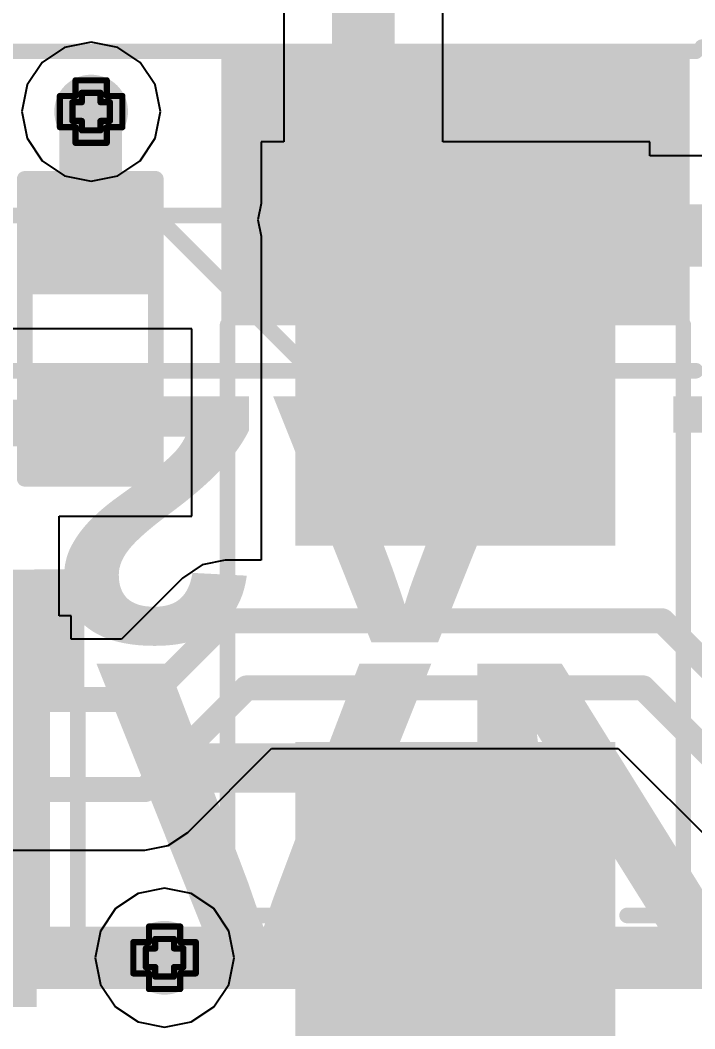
# Model space of a CAD drawing. Header units: inches. Extents: x 0 to 198, y 0 to 199.
# Drawn here: x 0.8778 to 1.0939, y 4.1162 to 4.4391 of the extents above; entities that cross this region are included whole.
import ezdxf

# ---------------------------------------------------------------- set-up
doc = ezdxf.new("R2010")
doc.units = ezdxf.units.IN
doc.header["$MEASUREMENT"] = 0
for name, color, linetype in [('Bottom Layer', 5, 'Continuous'), ('Bottom Overlay', 54, 'Continuous'), ('Bottom Paste', 16, 'Continuous'), ('Bottom Solder', 6, 'Continuous'), ('Drill Drawing', 1, 'Continuous'), ('Layer 1', 16, 'Continuous'), ('Layer 2', 76, 'Continuous'), ('Top Layer', 1, 'Continuous'), ('Top Overlay', 2, 'Continuous'), ('Via Holes', 16, 'Continuous')]:
    doc.layers.add(name, color=color, linetype=linetype)
doc.styles.add('Arial Black_Bold', font='', dxfattribs={"height": 0.2})
doc.styles.get('Arial Black_Bold').set_extended_font_data('Arial Black', bold=True)

# ---------------------------------------------------------------- blocks, each defined once
blk = doc.blocks.new('R___0603_B_108')
at = {"layer": 'Bottom Layer'}
for points in [[(-0.045, -0.0175), (-0.045, 0.0175), (-0.015, 0.0175), (-0.015, -0.0175)], [(0.015, -0.0175), (0.015, 0.0175), (0.045, 0.0175), (0.045, -0.0175)]]:
    blk.add_hatch(color=5, dxfattribs=at).paths.add_polyline_path(points)
at = {"layer": 'Bottom Paste'}
for points in [[(-0.045, -0.0175), (-0.045, 0.0175), (-0.015, 0.0175), (-0.015, -0.0175)], [(0.015, -0.0175), (0.015, 0.0175), (0.045, 0.0175), (0.045, -0.0175)]]:
    blk.add_hatch(color=16, dxfattribs=at).paths.add_polyline_path(points)
at = {"layer": 'Bottom Solder'}
for points in [[(-0.049, -0.0215), (-0.049, 0.0215), (-0.011, 0.0215), (-0.011, -0.0215)], [(0.011, -0.0215), (0.011, 0.0215), (0.049, 0.0215), (0.049, -0.0215)]]:
    blk.add_hatch(color=6, dxfattribs=at).paths.add_polyline_path(points)
at = {"layer": 'Bottom Overlay'}
for points in [[(-0.048, -0.021, 0.005, 0.005, 0), (-0.048, 0.021, 0.005, 0.005, 0)], [(0.048, 0.021, 0.005, 0.005, 0), (-0.048, 0.021, 0.005, 0.005, 0)], [(0.048, -0.021, 0.005, 0.005, 0), (0.048, 0.021, 0.005, 0.005, 0)], [(0.048, -0.021, 0.005, 0.005, 0), (-0.048, -0.021, 0.005, 0.005, 0)]]:
    blk.add_lwpolyline(points, format="xyseb", dxfattribs=at)
for points in [[(-0.04925, 0.021, 0.0025, 0.0025, 1), (-0.04675, 0.021, 0.0025, 0.0025, 1)], [(-0.04925, 0.021, 0.0025, 0.0025, 1), (-0.04675, 0.021, 0.0025, 0.0025, 1)], [(0.04675, 0.021, 0.0025, 0.0025, 1), (0.04925, 0.021, 0.0025, 0.0025, 1)], [(0.04675, 0.021, 0.0025, 0.0025, 1), (0.04925, 0.021, 0.0025, 0.0025, 1)], [(-0.04925, -0.021, 0.0025, 0.0025, 1), (-0.04675, -0.021, 0.0025, 0.0025, 1)], [(-0.04925, -0.021, 0.0025, 0.0025, 1), (-0.04675, -0.021, 0.0025, 0.0025, 1)], [(0.04675, -0.021, 0.0025, 0.0025, 1), (0.04925, -0.021, 0.0025, 0.0025, 1)], [(0.04675, -0.021, 0.0025, 0.0025, 1), (0.04925, -0.021, 0.0025, 0.0025, 1)]]:
    blk.add_lwpolyline(points, format="xyseb", close=True, dxfattribs=at)
blk = doc.blocks.new('DB128L_5_08_4P_GN_S_220')
at = {"layer": 'Top Overlay'}
for points in [[(0.18528, 0.20079, 0.005, 0.005, 0), (-0.20646, 0.20079, 0.005, 0.005, 0)], [(-0.13062, 0.19921, 0.005, 0.005, 0), (-0.13062, 0.19534, 0.005, 0.005, 0)], [(-0.03352, 0.15111, 0.005, 0.005, 0), (-0.08162, 0.19921, 0.005, 0.005, 0)], [(-0.13062, 0.19534, 0.005, 0.005, 0), (-0.17486, 0.15111, 0.005, 0.005, 0)], [(-0.20854, 0.15111, 0.005, 0.005, 0), (-0.395, 0.15, 0.005, 0.005, 0)], [(0.18646, 0.15111, 0.005, 0.005, 0), (-0.20646, 0.15111, 0.005, 0.005, 0)], [(-0.02862, 0.15111, 0.005, 0.005, 0), (-0.03352, 0.15111, 0.005, 0.005, 0)], [(-0.20854, 0.09719, 0.005, 0.005, 0), (-0.20988, 0.09853, 0.005, 0.005, 0)], [(0.18512, 0.09853, 0.005, 0.005, 0), (-0.20646, 0.09853, 0.005, 0.005, 0)]]:
    blk.add_lwpolyline(points, format="xyseb", dxfattribs=at)
for points in [[(-0.20771, 0.20079, 0.0025, 0.0025, 1), (-0.20521, 0.20079, 0.0025, 0.0025, 1)], [(-0.13187, 0.19921, 0.0025, 0.0025, 1), (-0.12937, 0.19921, 0.0025, 0.0025, 1)], [(-0.08287, 0.19921, 0.0025, 0.0025, 1), (-0.08037, 0.19921, 0.0025, 0.0025, 1)], [(-0.13187, 0.19534, 0.0025, 0.0025, 1), (-0.12937, 0.19534, 0.0025, 0.0025, 1)], [(-0.13187, 0.19534, 0.0025, 0.0025, 1), (-0.12937, 0.19534, 0.0025, 0.0025, 1)], [(-0.20979, 0.15111, 0.0025, 0.0025, 1), (-0.20729, 0.15111, 0.0025, 0.0025, 1)], [(-0.20771, 0.15111, 0.0025, 0.0025, 1), (-0.20521, 0.15111, 0.0025, 0.0025, 1)], [(-0.17611, 0.15111, 0.0025, 0.0025, 1), (-0.17361, 0.15111, 0.0025, 0.0025, 1)], [(-0.03477, 0.15111, 0.0025, 0.0025, 1), (-0.03227, 0.15111, 0.0025, 0.0025, 1)], [(-0.03477, 0.15111, 0.0025, 0.0025, 1), (-0.03227, 0.15111, 0.0025, 0.0025, 1)], [(-0.02987, 0.15111, 0.0025, 0.0025, 1), (-0.02737, 0.15111, 0.0025, 0.0025, 1)], [(-0.20771, 0.09853, 0.0025, 0.0025, 1), (-0.20521, 0.09853, 0.0025, 0.0025, 1)], [(-0.20979, 0.09719, 0.0025, 0.0025, 1), (-0.20729, 0.09719, 0.0025, 0.0025, 1)]]:
    blk.add_lwpolyline(points, format="xyseb", close=True, dxfattribs=at)
blk = doc.blocks.new('SMB__B_258')
at = {"layer": 'Bottom Layer'}
for points in [[(-0.03543, 0.04724), (-0.03543, -0.04724), (-0.14567, -0.04724), (-0.14567, 0.04724)], [(0.14567, 0.04724), (0.14567, -0.04724), (0.03543, -0.04724), (0.03543, 0.04724)]]:
    blk.add_hatch(color=5, dxfattribs=at).paths.add_polyline_path(points)
at = {"layer": 'Bottom Overlay'}
for points in [[(0.1019, 0.049), (0.1899, 0.049), (0.1899, 0.075), (0.1019, 0.075)], [(0.1469, -0.053), (0.1899, -0.053), (0.1899, 0.065), (0.1469, 0.065)], [(0.1019, -0.075), (0.1899, -0.075), (0.1899, -0.049), (0.1019, -0.049)]]:
    blk.add_hatch(color=54, dxfattribs=at).paths.add_polyline_path(points)
at = {"layer": 'Bottom Paste'}
for points in [[(-0.03543, 0.04724), (-0.03543, -0.04724), (-0.14567, -0.04724), (-0.14567, 0.04724)], [(0.14567, 0.04724), (0.14567, -0.04724), (0.03543, -0.04724), (0.03543, 0.04724)]]:
    blk.add_hatch(color=16, dxfattribs=at).paths.add_polyline_path(points)
at = {"layer": 'Bottom Solder'}
for points in [[(-0.03143, 0.05124), (-0.03143, -0.05124), (-0.14967, -0.05124), (-0.14967, 0.05124)], [(0.14967, 0.05124), (0.14967, -0.05124), (0.03143, -0.05124), (0.03143, 0.05124)]]:
    blk.add_hatch(color=6, dxfattribs=at).paths.add_polyline_path(points)
at = {"layer": 'Bottom Overlay'}
for points in [[(-0.087, 0.073, 0.005, 0.005, 0), (0.102, 0.073, 0.005, 0.005, 0)], [(-0.087, 0.073, 0.005, 0.005, 0), (-0.087, 0.055, 0.005, 0.005, 0)], [(-0.087, -0.055, 0.005, 0.005, 0), (-0.087, -0.073, 0.005, 0.005, 0)], [(-0.087, -0.073, 0.005, 0.005, 0), (0.102, -0.073, 0.005, 0.005, 0)]]:
    blk.add_lwpolyline(points, format="xyseb", dxfattribs=at)
for points in [[(-0.08825, 0.073, 0.0025, 0.0025, 1), (-0.08575, 0.073, 0.0025, 0.0025, 1)], [(-0.08825, 0.073, 0.0025, 0.0025, 1), (-0.08575, 0.073, 0.0025, 0.0025, 1)], [(0.10075, 0.073, 0.0025, 0.0025, 1), (0.10325, 0.073, 0.0025, 0.0025, 1)], [(-0.08825, 0.055, 0.0025, 0.0025, 1), (-0.08575, 0.055, 0.0025, 0.0025, 1)], [(-0.08825, -0.055, 0.0025, 0.0025, 1), (-0.08575, -0.055, 0.0025, 0.0025, 1)], [(-0.08825, -0.073, 0.0025, 0.0025, 1), (-0.08575, -0.073, 0.0025, 0.0025, 1)], [(-0.08825, -0.073, 0.0025, 0.0025, 1), (-0.08575, -0.073, 0.0025, 0.0025, 1)], [(0.10075, -0.073, 0.0025, 0.0025, 1), (0.10325, -0.073, 0.0025, 0.0025, 1)]]:
    blk.add_lwpolyline(points, format="xyseb", close=True, dxfattribs=at)
blk = doc.blocks.new('SOD323F_B_259')
at = {"layer": 'Bottom Layer'}
for points in [[(-0.05315, 0.01181), (-0.02953, 0.01181), (-0.02953, -0.01181), (-0.05315, -0.01181)], [(0.02953, 0.01181), (0.05315, 0.01181), (0.05315, -0.01181), (0.02953, -0.01181)]]:
    blk.add_hatch(color=5, dxfattribs=at).paths.add_polyline_path(points)
at = {"layer": 'Bottom Overlay'}
for points in [[(0.03892, 0.01497), (0.083, 0.01497), (0.083, 0.03097), (0.03892, 0.03097)], [(0.05589, -0.01801), (0.08289, -0.01801), (0.08289, 0.01599), (0.05589, 0.01599)], [(0.03892, -0.03103), (0.083, -0.03103), (0.083, -0.01503), (0.03892, -0.01503)]]:
    blk.add_hatch(color=54, dxfattribs=at).paths.add_polyline_path(points)
at = {"layer": 'Bottom Paste'}
for points in [[(-0.05315, 0.01181), (-0.02953, 0.01181), (-0.02953, -0.01181), (-0.05315, -0.01181)], [(0.02953, 0.01181), (0.05315, 0.01181), (0.05315, -0.01181), (0.02953, -0.01181)]]:
    blk.add_hatch(color=16, dxfattribs=at).paths.add_polyline_path(points)
at = {"layer": 'Bottom Solder'}
for points in [[(-0.05715, 0.01581), (-0.02553, 0.01581), (-0.02553, -0.01581), (-0.05715, -0.01581)], [(0.02553, 0.01581), (0.05715, 0.01581), (0.05715, -0.01581), (0.02553, -0.01581)]]:
    blk.add_hatch(color=6, dxfattribs=at).paths.add_polyline_path(points)
at = {"layer": 'Bottom Overlay'}
for points in [[(-0.036, 0.029, 0.005, 0.005, 0), (0.03891, 0.029, 0.005, 0.005, 0)], [(-0.036, 0.029, 0.005, 0.005, 0), (-0.036, 0.021, 0.005, 0.005, 0)], [(-0.036, -0.021, 0.005, 0.005, 0), (-0.036, -0.029, 0.005, 0.005, 0)], [(-0.036, -0.029, 0.005, 0.005, 0), (0.03891, -0.029, 0.005, 0.005, 0)]]:
    blk.add_lwpolyline(points, format="xyseb", dxfattribs=at)
for points in [[(-0.03725, 0.029, 0.0025, 0.0025, 1), (-0.03475, 0.029, 0.0025, 0.0025, 1)], [(-0.03725, 0.029, 0.0025, 0.0025, 1), (-0.03475, 0.029, 0.0025, 0.0025, 1)], [(0.03766, 0.029, 0.0025, 0.0025, 1), (0.04016, 0.029, 0.0025, 0.0025, 1)], [(-0.03725, 0.021, 0.0025, 0.0025, 1), (-0.03475, 0.021, 0.0025, 0.0025, 1)], [(-0.03725, -0.021, 0.0025, 0.0025, 1), (-0.03475, -0.021, 0.0025, 0.0025, 1)], [(-0.03725, -0.029, 0.0025, 0.0025, 1), (-0.03475, -0.029, 0.0025, 0.0025, 1)], [(-0.03725, -0.029, 0.0025, 0.0025, 1), (-0.03475, -0.029, 0.0025, 0.0025, 1)], [(0.03766, -0.029, 0.0025, 0.0025, 1), (0.04016, -0.029, 0.0025, 0.0025, 1)]]:
    blk.add_lwpolyline(points, format="xyseb", close=True, dxfattribs=at)

msp = doc.modelspace()

# ---------------------------------------------------------------- hatches: boundary and pattern name
at = {"layer": 'Bottom Layer'}
h = msp.add_hatch(color=5, dxfattribs=at)
edge = h.paths.add_edge_path()
edge.add_arc((0.90049, 4.40982), 0.01181, 0, 360)
h = msp.add_hatch(color=5, dxfattribs=at)
edge = h.paths.add_edge_path()
edge.add_arc((0.92402, 4.13892), 0.01181, 0, 360)
at = {"layer": 'Layer 1'}
h = msp.add_hatch(color=16, dxfattribs=at)
edge = h.paths.add_edge_path()
edge.add_arc((0.90049, 4.40982), 0.01181, 0, 360)
h = msp.add_hatch(color=16, dxfattribs=at)
edge = h.paths.add_edge_path()
edge.add_arc((0.92402, 4.13892), 0.01181, 0, 360)
at = {"layer": 'Layer 2'}
h = msp.add_hatch(color=76, dxfattribs=at)
edge = h.paths.add_edge_path()
edge.add_arc((0.90049, 4.40982), 0.01181, 0, 360)
h = msp.add_hatch(color=76, dxfattribs=at)
edge = h.paths.add_edge_path()
edge.add_arc((0.92402, 4.13892), 0.01181, 0, 360)
at = {"layer": 'Top Layer'}
h = msp.add_hatch(color=1, dxfattribs=at)
edge = h.paths.add_edge_path()
edge.add_arc((0.90049, 4.40982), 0.01181, 0, 360)
h = msp.add_hatch(color=1, dxfattribs=at)
edge = h.paths.add_edge_path()
edge.add_arc((0.92402, 4.13892), 0.01181, 0, 360)
at = {"layer": 'Via Holes'}
h = msp.add_hatch(color=7, dxfattribs=at)
edge = h.paths.add_edge_path()
edge.add_arc((0.90049, 4.40982), 0.00591, 0, 360)
h = msp.add_hatch(color=7, dxfattribs=at)
edge = h.paths.add_edge_path()
edge.add_arc((0.92402, 4.13892), 0.00591, 0, 360)

# ---------------------------------------------------------------- linework, layer by layer
at = {"layer": 'Bottom Layer'}
for p, q in [((0.96218, 4.4621), (0.96218, 4.40014)), ((1.01316, 4.40014), (1.01316, 4.4621)), ((0.96218, 4.40014), (0.95493, 4.40014)), ((0.95493, 4.40014), (0.95493, 4.38036)), ((1.07942, 4.40014), (1.01316, 4.40014)), ((1.07942, 4.39563), (1.07942, 4.40014)), ((1.1023, 4.39563), (1.07942, 4.39563)), ((0.95493, 4.38036), (0.9539, 4.37514)), ((0.9539, 4.37514), (0.95493, 4.36993)), ((0.95493, 4.36993), (0.95493, 4.26616)), ((0.93271, 4.34027), (0.86771, 4.34027)), ((0.93271, 4.28027), (0.93271, 4.34027)), ((0.8902, 4.24841), (0.8902, 4.28027)), ((0.8902, 4.28027), (0.93271, 4.28027)), ((0.94343, 4.26616), (0.93602, 4.26469)), ((0.95493, 4.26616), (0.94343, 4.26616)), ((0.93602, 4.26469), (0.92973, 4.26049)), ((0.92973, 4.26049), (0.91021, 4.24097)), ((0.89407, 4.24841), (0.8902, 4.24841)), ((0.89407, 4.24097), (0.89407, 4.24841)), ((0.91021, 4.24097), (0.89407, 4.24097)), ((0.93143, 4.17906), (0.9583, 4.20594)), ((0.9583, 4.20594), (1.06932, 4.20594)), ((1.06932, 4.20594), (1.11441, 4.16084)), ((0.92514, 4.17486), (0.93143, 4.17906)), ((0.8381, 4.17339), (0.91773, 4.17339)), ((0.91773, 4.17339), (0.92514, 4.17486))]:
    msp.add_line(p, q, dxfattribs=at)
for points in [[(0.98767, 4.36741, 0.02, 0.02, 0), (0.98767, 4.52764, 0.02, 0.02, 0)], [(0.90035, 4.40968, 0.02, 0.02, 0), (0.90049, 4.40982, 0.02, 0.02, 0)], [(0.90035, 4.37028, 0.02, 0.02, 0), (0.90035, 4.40968, 0.02, 0.02, 0)], [(0.97939, 4.37514, 0.02, 0.02, 0), (0.97993, 4.37514, 0.02, 0.02, 0)], [(0.97993, 4.37514, 0.02, 0.02, 0), (0.98767, 4.36741, 0.02, 0.02, 0)], [(0.90021, 4.37014, 0.02, 0.02, 0), (0.90035, 4.37028, 0.02, 0.02, 0)], [(1.01829, 4.33114, 0.02, 0.02, 0), (1.0573, 4.37014, 0.02, 0.02, 0)], [(1.0573, 4.37014, 0.02, 0.02, 0), (1.1348, 4.37014, 0.02, 0.02, 0)], [(0.98767, 4.36177, 0.02, 0.02, 0), (0.98767, 4.36741, 0.02, 0.02, 0)], [(0.98767, 4.36741, 0.02, 0.02, 0), (1.01718, 4.3379, 0.02, 0.02, 0)], [(0.98767, 4.36177, 0.02, 0.02, 0), (1.01718, 4.33226, 0.02, 0.02, 0)], [(1.01718, 4.33226, 0.02, 0.02, 0), (1.01718, 4.3379, 0.02, 0.02, 0)], [(1.01718, 4.33003, 0.02, 0.02, 0), (1.01718, 4.33226, 0.02, 0.02, 0)], [(1.01718, 4.33226, 0.02, 0.02, 0), (1.01829, 4.33114, 0.02, 0.02, 0)], [(1.01718, 4.33003, 0.02, 0.02, 0), (1.01829, 4.33114, 0.02, 0.02, 0)], [(0.86726, 4.31014, 0.015, 0.015, 0), (0.90021, 4.31014, 0.015, 0.015, 0)], [(0.91824, 4.2216, 0.008, 0.008, 0), (0.94343, 4.24679, 0.008, 0.008, 0)], [(0.94343, 4.24679, 0.008, 0.008, 0), (1.08343, 4.24679, 0.008, 0.008, 0)], [(1.08343, 4.24679, 0.008, 0.008, 0), (1.13696, 4.19326, 0.008, 0.008, 0)], [(0.91773, 4.19276, 0.008, 0.008, 0), (0.95028, 4.22531, 0.008, 0.008, 0)], [(0.95028, 4.22531, 0.008, 0.008, 0), (1.07734, 4.22531, 0.008, 0.008, 0)], [(1.07734, 4.22531, 0.008, 0.008, 0), (1.12811, 4.17454, 0.008, 0.008, 0)], [(0.86726, 4.2216, 0.008, 0.008, 0), (0.91824, 4.2216, 0.008, 0.008, 0)], [(0.8381, 4.19276, 0.008, 0.008, 0), (0.91773, 4.19276, 0.008, 0.008, 0)], [(0.86726, 4.13892, 0.02, 0.02, 0), (0.92402, 4.13892, 0.02, 0.02, 0)], [(0.92402, 4.13892, 0.02, 0.02, 0), (1.1173, 4.13892, 0.02, 0.02, 0)]]:
    msp.add_lwpolyline(points, format="xyseb", dxfattribs=at)
for points in [[(0.89535, 4.40968, 0.01, 0.01, 1), (0.90535, 4.40968, 0.01, 0.01, 1)], [(0.89535, 4.40968, 0.01, 0.01, 1), (0.90535, 4.40968, 0.01, 0.01, 1)], [(0.89549, 4.40982, 0.01, 0.01, 1), (0.90549, 4.40982, 0.01, 0.01, 1)], [(0.97439, 4.37514, 0.01, 0.01, 1), (0.98439, 4.37514, 0.01, 0.01, 1)], [(0.97493, 4.37514, 0.01, 0.01, 1), (0.98493, 4.37514, 0.01, 0.01, 1)], [(0.97493, 4.37514, 0.01, 0.01, 1), (0.98493, 4.37514, 0.01, 0.01, 1)], [(0.89521, 4.37014, 0.01, 0.01, 1), (0.90521, 4.37014, 0.01, 0.01, 1)], [(0.89535, 4.37028, 0.01, 0.01, 1), (0.90535, 4.37028, 0.01, 0.01, 1)], [(0.89535, 4.37028, 0.01, 0.01, 1), (0.90535, 4.37028, 0.01, 0.01, 1)], [(1.0523, 4.37014, 0.01, 0.01, 1), (1.0623, 4.37014, 0.01, 0.01, 1)], [(1.0523, 4.37014, 0.01, 0.01, 1), (1.0623, 4.37014, 0.01, 0.01, 1)], [(0.98267, 4.36741, 0.01, 0.01, 1), (0.99267, 4.36741, 0.01, 0.01, 1)], [(0.98267, 4.36741, 0.01, 0.01, 1), (0.99267, 4.36741, 0.01, 0.01, 1)], [(0.98267, 4.36741, 0.01, 0.01, 1), (0.99267, 4.36741, 0.01, 0.01, 1)], [(0.98267, 4.36741, 0.01, 0.01, 1), (0.99267, 4.36741, 0.01, 0.01, 1)], [(0.98267, 4.36177, 0.01, 0.01, 1), (0.99267, 4.36177, 0.01, 0.01, 1)], [(0.98267, 4.36177, 0.01, 0.01, 1), (0.99267, 4.36177, 0.01, 0.01, 1)], [(1.01218, 4.3379, 0.01, 0.01, 1), (1.02218, 4.3379, 0.01, 0.01, 1)], [(1.01218, 4.3379, 0.01, 0.01, 1), (1.02218, 4.3379, 0.01, 0.01, 1)], [(1.01218, 4.33226, 0.01, 0.01, 1), (1.02218, 4.33226, 0.01, 0.01, 1)], [(1.01218, 4.33226, 0.01, 0.01, 1), (1.02218, 4.33226, 0.01, 0.01, 1)], [(1.01218, 4.33226, 0.01, 0.01, 1), (1.02218, 4.33226, 0.01, 0.01, 1)], [(1.01218, 4.33226, 0.01, 0.01, 1), (1.02218, 4.33226, 0.01, 0.01, 1)], [(1.01218, 4.33003, 0.01, 0.01, 1), (1.02218, 4.33003, 0.01, 0.01, 1)], [(1.01218, 4.33003, 0.01, 0.01, 1), (1.02218, 4.33003, 0.01, 0.01, 1)], [(1.01329, 4.33114, 0.01, 0.01, 1), (1.02329, 4.33114, 0.01, 0.01, 1)], [(1.01329, 4.33114, 0.01, 0.01, 1), (1.02329, 4.33114, 0.01, 0.01, 1)], [(1.01329, 4.33114, 0.01, 0.01, 1), (1.02329, 4.33114, 0.01, 0.01, 1)], [(0.89646, 4.31014, 0.0075, 0.0075, 1), (0.90396, 4.31014, 0.0075, 0.0075, 1)], [(0.94143, 4.24679, 0.004, 0.004, 1), (0.94543, 4.24679, 0.004, 0.004, 1)], [(0.94143, 4.24679, 0.004, 0.004, 1), (0.94543, 4.24679, 0.004, 0.004, 1)], [(1.08143, 4.24679, 0.004, 0.004, 1), (1.08543, 4.24679, 0.004, 0.004, 1)], [(1.08143, 4.24679, 0.004, 0.004, 1), (1.08543, 4.24679, 0.004, 0.004, 1)], [(0.94828, 4.22531, 0.004, 0.004, 1), (0.95228, 4.22531, 0.004, 0.004, 1)], [(0.94828, 4.22531, 0.004, 0.004, 1), (0.95228, 4.22531, 0.004, 0.004, 1)], [(1.07534, 4.22531, 0.004, 0.004, 1), (1.07934, 4.22531, 0.004, 0.004, 1)], [(1.07534, 4.22531, 0.004, 0.004, 1), (1.07934, 4.22531, 0.004, 0.004, 1)], [(0.91624, 4.2216, 0.004, 0.004, 1), (0.92024, 4.2216, 0.004, 0.004, 1)], [(0.91624, 4.2216, 0.004, 0.004, 1), (0.92024, 4.2216, 0.004, 0.004, 1)], [(0.91573, 4.19276, 0.004, 0.004, 1), (0.91973, 4.19276, 0.004, 0.004, 1)], [(0.91573, 4.19276, 0.004, 0.004, 1), (0.91973, 4.19276, 0.004, 0.004, 1)], [(0.91902, 4.13892, 0.01, 0.01, 1), (0.92902, 4.13892, 0.01, 0.01, 1)], [(0.91902, 4.13892, 0.01, 0.01, 1), (0.92902, 4.13892, 0.01, 0.01, 1)]]:
    msp.add_lwpolyline(points, format="xyseb", close=True, dxfattribs=at)
at = {"layer": 'Drill Drawing'}
for points in [[(0.89549, 4.41482, 0.002, 0.002, 0), (0.89549, 4.41982, 0.002, 0.002, 0)], [(0.89549, 4.41982, 0.002, 0.002, 0), (0.90549, 4.41982, 0.002, 0.002, 0)], [(0.90549, 4.41482, 0.002, 0.002, 0), (0.90549, 4.41982, 0.002, 0.002, 0)], [(0.89049, 4.40482, 0.002, 0.002, 0), (0.89049, 4.41482, 0.002, 0.002, 0)], [(0.89049, 4.41482, 0.002, 0.002, 0), (0.89549, 4.41482, 0.002, 0.002, 0)], [(0.89749, 4.41282, 0.002, 0.002, 0), (0.89749, 4.41582, 0.002, 0.002, 0)], [(0.89749, 4.41582, 0.002, 0.002, 0), (0.90349, 4.41582, 0.002, 0.002, 0)], [(0.90349, 4.41282, 0.002, 0.002, 0), (0.90349, 4.41582, 0.002, 0.002, 0)], [(0.90549, 4.41482, 0.002, 0.002, 0), (0.91049, 4.41482, 0.002, 0.002, 0)], [(0.91049, 4.40482, 0.002, 0.002, 0), (0.91049, 4.41482, 0.002, 0.002, 0)], [(0.89449, 4.40682, 0.002, 0.002, 0), (0.89449, 4.41282, 0.002, 0.002, 0)], [(0.89449, 4.41282, 0.002, 0.002, 0), (0.89749, 4.41282, 0.002, 0.002, 0)], [(0.90349, 4.41282, 0.002, 0.002, 0), (0.90649, 4.41282, 0.002, 0.002, 0)], [(0.90649, 4.40682, 0.002, 0.002, 0), (0.90649, 4.41282, 0.002, 0.002, 0)], [(0.89449, 4.40682, 0.002, 0.002, 0), (0.89749, 4.40682, 0.002, 0.002, 0)], [(0.89749, 4.40382, 0.002, 0.002, 0), (0.89749, 4.40682, 0.002, 0.002, 0)], [(0.90349, 4.40682, 0.002, 0.002, 0), (0.90649, 4.40682, 0.002, 0.002, 0)], [(0.90349, 4.40382, 0.002, 0.002, 0), (0.90349, 4.40682, 0.002, 0.002, 0)], [(0.89049, 4.40482, 0.002, 0.002, 0), (0.89549, 4.40482, 0.002, 0.002, 0)], [(0.89549, 4.39982, 0.002, 0.002, 0), (0.89549, 4.40482, 0.002, 0.002, 0)], [(0.89749, 4.40382, 0.002, 0.002, 0), (0.90349, 4.40382, 0.002, 0.002, 0)], [(0.90549, 4.40482, 0.002, 0.002, 0), (0.91049, 4.40482, 0.002, 0.002, 0)], [(0.90549, 4.39982, 0.002, 0.002, 0), (0.90549, 4.40482, 0.002, 0.002, 0)], [(0.89549, 4.39982, 0.002, 0.002, 0), (0.90549, 4.39982, 0.002, 0.002, 0)], [(0.91902, 4.14392, 0.002, 0.002, 0), (0.91902, 4.14892, 0.002, 0.002, 0)], [(0.91902, 4.14892, 0.002, 0.002, 0), (0.92902, 4.14892, 0.002, 0.002, 0)], [(0.92902, 4.14392, 0.002, 0.002, 0), (0.92902, 4.14892, 0.002, 0.002, 0)], [(0.91402, 4.13392, 0.002, 0.002, 0), (0.91402, 4.14392, 0.002, 0.002, 0)], [(0.91402, 4.14392, 0.002, 0.002, 0), (0.91902, 4.14392, 0.002, 0.002, 0)], [(0.92102, 4.14192, 0.002, 0.002, 0), (0.92102, 4.14492, 0.002, 0.002, 0)], [(0.92102, 4.14492, 0.002, 0.002, 0), (0.92702, 4.14492, 0.002, 0.002, 0)], [(0.92702, 4.14192, 0.002, 0.002, 0), (0.92702, 4.14492, 0.002, 0.002, 0)], [(0.92902, 4.14392, 0.002, 0.002, 0), (0.93402, 4.14392, 0.002, 0.002, 0)], [(0.93402, 4.13392, 0.002, 0.002, 0), (0.93402, 4.14392, 0.002, 0.002, 0)], [(0.91802, 4.13592, 0.002, 0.002, 0), (0.91802, 4.14192, 0.002, 0.002, 0)], [(0.91802, 4.14192, 0.002, 0.002, 0), (0.92102, 4.14192, 0.002, 0.002, 0)], [(0.92702, 4.14192, 0.002, 0.002, 0), (0.93002, 4.14192, 0.002, 0.002, 0)], [(0.93002, 4.13592, 0.002, 0.002, 0), (0.93002, 4.14192, 0.002, 0.002, 0)], [(0.91802, 4.13592, 0.002, 0.002, 0), (0.92102, 4.13592, 0.002, 0.002, 0)], [(0.92102, 4.13292, 0.002, 0.002, 0), (0.92102, 4.13592, 0.002, 0.002, 0)], [(0.92702, 4.13592, 0.002, 0.002, 0), (0.93002, 4.13592, 0.002, 0.002, 0)], [(0.92702, 4.13292, 0.002, 0.002, 0), (0.92702, 4.13592, 0.002, 0.002, 0)], [(0.91402, 4.13392, 0.002, 0.002, 0), (0.91902, 4.13392, 0.002, 0.002, 0)], [(0.91902, 4.12892, 0.002, 0.002, 0), (0.91902, 4.13392, 0.002, 0.002, 0)], [(0.92102, 4.13292, 0.002, 0.002, 0), (0.92702, 4.13292, 0.002, 0.002, 0)], [(0.92902, 4.13392, 0.002, 0.002, 0), (0.93402, 4.13392, 0.002, 0.002, 0)], [(0.92902, 4.12892, 0.002, 0.002, 0), (0.92902, 4.13392, 0.002, 0.002, 0)], [(0.91902, 4.12892, 0.002, 0.002, 0), (0.92902, 4.12892, 0.002, 0.002, 0)]]:
    msp.add_lwpolyline(points, format="xyseb", dxfattribs=at)
for points in [[(0.89499, 4.41982, 0.001, 0.001, 1), (0.89599, 4.41982, 0.001, 0.001, 1)], [(0.89499, 4.41982, 0.001, 0.001, 1), (0.89599, 4.41982, 0.001, 0.001, 1)], [(0.90499, 4.41982, 0.001, 0.001, 1), (0.90599, 4.41982, 0.001, 0.001, 1)], [(0.90499, 4.41982, 0.001, 0.001, 1), (0.90599, 4.41982, 0.001, 0.001, 1)], [(0.88999, 4.41482, 0.001, 0.001, 1), (0.89099, 4.41482, 0.001, 0.001, 1)], [(0.88999, 4.41482, 0.001, 0.001, 1), (0.89099, 4.41482, 0.001, 0.001, 1)], [(0.89499, 4.41482, 0.001, 0.001, 1), (0.89599, 4.41482, 0.001, 0.001, 1)], [(0.89499, 4.41482, 0.001, 0.001, 1), (0.89599, 4.41482, 0.001, 0.001, 1)], [(0.89699, 4.41582, 0.001, 0.001, 1), (0.89799, 4.41582, 0.001, 0.001, 1)], [(0.89699, 4.41582, 0.001, 0.001, 1), (0.89799, 4.41582, 0.001, 0.001, 1)], [(0.90299, 4.41582, 0.001, 0.001, 1), (0.90399, 4.41582, 0.001, 0.001, 1)], [(0.90299, 4.41582, 0.001, 0.001, 1), (0.90399, 4.41582, 0.001, 0.001, 1)], [(0.90499, 4.41482, 0.001, 0.001, 1), (0.90599, 4.41482, 0.001, 0.001, 1)], [(0.90499, 4.41482, 0.001, 0.001, 1), (0.90599, 4.41482, 0.001, 0.001, 1)], [(0.90999, 4.41482, 0.001, 0.001, 1), (0.91099, 4.41482, 0.001, 0.001, 1)], [(0.90999, 4.41482, 0.001, 0.001, 1), (0.91099, 4.41482, 0.001, 0.001, 1)], [(0.89399, 4.41282, 0.001, 0.001, 1), (0.89499, 4.41282, 0.001, 0.001, 1)], [(0.89399, 4.41282, 0.001, 0.001, 1), (0.89499, 4.41282, 0.001, 0.001, 1)], [(0.89699, 4.41282, 0.001, 0.001, 1), (0.89799, 4.41282, 0.001, 0.001, 1)], [(0.89699, 4.41282, 0.001, 0.001, 1), (0.89799, 4.41282, 0.001, 0.001, 1)], [(0.90299, 4.41282, 0.001, 0.001, 1), (0.90399, 4.41282, 0.001, 0.001, 1)], [(0.90299, 4.41282, 0.001, 0.001, 1), (0.90399, 4.41282, 0.001, 0.001, 1)], [(0.90599, 4.41282, 0.001, 0.001, 1), (0.90699, 4.41282, 0.001, 0.001, 1)], [(0.90599, 4.41282, 0.001, 0.001, 1), (0.90699, 4.41282, 0.001, 0.001, 1)], [(0.89399, 4.40682, 0.001, 0.001, 1), (0.89499, 4.40682, 0.001, 0.001, 1)], [(0.89399, 4.40682, 0.001, 0.001, 1), (0.89499, 4.40682, 0.001, 0.001, 1)], [(0.89699, 4.40682, 0.001, 0.001, 1), (0.89799, 4.40682, 0.001, 0.001, 1)], [(0.89699, 4.40682, 0.001, 0.001, 1), (0.89799, 4.40682, 0.001, 0.001, 1)], [(0.90299, 4.40682, 0.001, 0.001, 1), (0.90399, 4.40682, 0.001, 0.001, 1)], [(0.90299, 4.40682, 0.001, 0.001, 1), (0.90399, 4.40682, 0.001, 0.001, 1)], [(0.90599, 4.40682, 0.001, 0.001, 1), (0.90699, 4.40682, 0.001, 0.001, 1)], [(0.90599, 4.40682, 0.001, 0.001, 1), (0.90699, 4.40682, 0.001, 0.001, 1)], [(0.88999, 4.40482, 0.001, 0.001, 1), (0.89099, 4.40482, 0.001, 0.001, 1)], [(0.88999, 4.40482, 0.001, 0.001, 1), (0.89099, 4.40482, 0.001, 0.001, 1)], [(0.89499, 4.40482, 0.001, 0.001, 1), (0.89599, 4.40482, 0.001, 0.001, 1)], [(0.89499, 4.40482, 0.001, 0.001, 1), (0.89599, 4.40482, 0.001, 0.001, 1)], [(0.89699, 4.40382, 0.001, 0.001, 1), (0.89799, 4.40382, 0.001, 0.001, 1)], [(0.89699, 4.40382, 0.001, 0.001, 1), (0.89799, 4.40382, 0.001, 0.001, 1)], [(0.90299, 4.40382, 0.001, 0.001, 1), (0.90399, 4.40382, 0.001, 0.001, 1)], [(0.90299, 4.40382, 0.001, 0.001, 1), (0.90399, 4.40382, 0.001, 0.001, 1)], [(0.90499, 4.40482, 0.001, 0.001, 1), (0.90599, 4.40482, 0.001, 0.001, 1)], [(0.90499, 4.40482, 0.001, 0.001, 1), (0.90599, 4.40482, 0.001, 0.001, 1)], [(0.90999, 4.40482, 0.001, 0.001, 1), (0.91099, 4.40482, 0.001, 0.001, 1)], [(0.90999, 4.40482, 0.001, 0.001, 1), (0.91099, 4.40482, 0.001, 0.001, 1)], [(0.89499, 4.39982, 0.001, 0.001, 1), (0.89599, 4.39982, 0.001, 0.001, 1)], [(0.89499, 4.39982, 0.001, 0.001, 1), (0.89599, 4.39982, 0.001, 0.001, 1)], [(0.90499, 4.39982, 0.001, 0.001, 1), (0.90599, 4.39982, 0.001, 0.001, 1)], [(0.90499, 4.39982, 0.001, 0.001, 1), (0.90599, 4.39982, 0.001, 0.001, 1)], [(0.91852, 4.14892, 0.001, 0.001, 1), (0.91952, 4.14892, 0.001, 0.001, 1)], [(0.91852, 4.14892, 0.001, 0.001, 1), (0.91952, 4.14892, 0.001, 0.001, 1)], [(0.92852, 4.14892, 0.001, 0.001, 1), (0.92952, 4.14892, 0.001, 0.001, 1)], [(0.92852, 4.14892, 0.001, 0.001, 1), (0.92952, 4.14892, 0.001, 0.001, 1)], [(0.91352, 4.14392, 0.001, 0.001, 1), (0.91452, 4.14392, 0.001, 0.001, 1)], [(0.91352, 4.14392, 0.001, 0.001, 1), (0.91452, 4.14392, 0.001, 0.001, 1)], [(0.91852, 4.14392, 0.001, 0.001, 1), (0.91952, 4.14392, 0.001, 0.001, 1)], [(0.91852, 4.14392, 0.001, 0.001, 1), (0.91952, 4.14392, 0.001, 0.001, 1)], [(0.92052, 4.14492, 0.001, 0.001, 1), (0.92152, 4.14492, 0.001, 0.001, 1)], [(0.92052, 4.14492, 0.001, 0.001, 1), (0.92152, 4.14492, 0.001, 0.001, 1)], [(0.92652, 4.14492, 0.001, 0.001, 1), (0.92752, 4.14492, 0.001, 0.001, 1)], [(0.92652, 4.14492, 0.001, 0.001, 1), (0.92752, 4.14492, 0.001, 0.001, 1)], [(0.92852, 4.14392, 0.001, 0.001, 1), (0.92952, 4.14392, 0.001, 0.001, 1)], [(0.92852, 4.14392, 0.001, 0.001, 1), (0.92952, 4.14392, 0.001, 0.001, 1)], [(0.93352, 4.14392, 0.001, 0.001, 1), (0.93452, 4.14392, 0.001, 0.001, 1)], [(0.93352, 4.14392, 0.001, 0.001, 1), (0.93452, 4.14392, 0.001, 0.001, 1)], [(0.91752, 4.14192, 0.001, 0.001, 1), (0.91852, 4.14192, 0.001, 0.001, 1)], [(0.91752, 4.14192, 0.001, 0.001, 1), (0.91852, 4.14192, 0.001, 0.001, 1)], [(0.92052, 4.14192, 0.001, 0.001, 1), (0.92152, 4.14192, 0.001, 0.001, 1)], [(0.92052, 4.14192, 0.001, 0.001, 1), (0.92152, 4.14192, 0.001, 0.001, 1)], [(0.92652, 4.14192, 0.001, 0.001, 1), (0.92752, 4.14192, 0.001, 0.001, 1)], [(0.92652, 4.14192, 0.001, 0.001, 1), (0.92752, 4.14192, 0.001, 0.001, 1)], [(0.92952, 4.14192, 0.001, 0.001, 1), (0.93052, 4.14192, 0.001, 0.001, 1)], [(0.92952, 4.14192, 0.001, 0.001, 1), (0.93052, 4.14192, 0.001, 0.001, 1)], [(0.91752, 4.13592, 0.001, 0.001, 1), (0.91852, 4.13592, 0.001, 0.001, 1)], [(0.91752, 4.13592, 0.001, 0.001, 1), (0.91852, 4.13592, 0.001, 0.001, 1)], [(0.92052, 4.13592, 0.001, 0.001, 1), (0.92152, 4.13592, 0.001, 0.001, 1)], [(0.92052, 4.13592, 0.001, 0.001, 1), (0.92152, 4.13592, 0.001, 0.001, 1)], [(0.92652, 4.13592, 0.001, 0.001, 1), (0.92752, 4.13592, 0.001, 0.001, 1)], [(0.92652, 4.13592, 0.001, 0.001, 1), (0.92752, 4.13592, 0.001, 0.001, 1)], [(0.92952, 4.13592, 0.001, 0.001, 1), (0.93052, 4.13592, 0.001, 0.001, 1)], [(0.92952, 4.13592, 0.001, 0.001, 1), (0.93052, 4.13592, 0.001, 0.001, 1)], [(0.91352, 4.13392, 0.001, 0.001, 1), (0.91452, 4.13392, 0.001, 0.001, 1)], [(0.91352, 4.13392, 0.001, 0.001, 1), (0.91452, 4.13392, 0.001, 0.001, 1)], [(0.91852, 4.13392, 0.001, 0.001, 1), (0.91952, 4.13392, 0.001, 0.001, 1)], [(0.91852, 4.13392, 0.001, 0.001, 1), (0.91952, 4.13392, 0.001, 0.001, 1)], [(0.92052, 4.13292, 0.001, 0.001, 1), (0.92152, 4.13292, 0.001, 0.001, 1)], [(0.92052, 4.13292, 0.001, 0.001, 1), (0.92152, 4.13292, 0.001, 0.001, 1)], [(0.92652, 4.13292, 0.001, 0.001, 1), (0.92752, 4.13292, 0.001, 0.001, 1)], [(0.92652, 4.13292, 0.001, 0.001, 1), (0.92752, 4.13292, 0.001, 0.001, 1)], [(0.92852, 4.13392, 0.001, 0.001, 1), (0.92952, 4.13392, 0.001, 0.001, 1)], [(0.92852, 4.13392, 0.001, 0.001, 1), (0.92952, 4.13392, 0.001, 0.001, 1)], [(0.93352, 4.13392, 0.001, 0.001, 1), (0.93452, 4.13392, 0.001, 0.001, 1)], [(0.93352, 4.13392, 0.001, 0.001, 1), (0.93452, 4.13392, 0.001, 0.001, 1)], [(0.91852, 4.12892, 0.001, 0.001, 1), (0.91952, 4.12892, 0.001, 0.001, 1)], [(0.91852, 4.12892, 0.001, 0.001, 1), (0.91952, 4.12892, 0.001, 0.001, 1)], [(0.92852, 4.12892, 0.001, 0.001, 1), (0.92952, 4.12892, 0.001, 0.001, 1)], [(0.92852, 4.12892, 0.001, 0.001, 1), (0.92952, 4.12892, 0.001, 0.001, 1)]]:
    msp.add_lwpolyline(points, format="xyseb", close=True, dxfattribs=at)
at = {"layer": 'Layer 2'}
for p, q in [((0.89198, 4.43036), (0.88477, 4.42554)), ((0.90049, 4.43205), (0.89198, 4.43036)), ((0.909, 4.43036), (0.90049, 4.43205)), ((0.91622, 4.42554), (0.909, 4.43036)), ((0.88477, 4.42554), (0.87995, 4.41833)), ((0.92104, 4.41833), (0.91622, 4.42554)), ((0.87995, 4.41833), (0.87825, 4.40982)), ((0.92273, 4.40982), (0.92104, 4.41833)), ((0.87825, 4.40982), (0.87995, 4.40131)), ((0.92104, 4.40131), (0.92273, 4.40982)), ((0.87995, 4.40131), (0.88477, 4.39409)), ((0.91622, 4.39409), (0.92104, 4.40131)), ((0.88477, 4.39409), (0.89198, 4.38927)), ((0.909, 4.38927), (0.91622, 4.39409)), ((0.89198, 4.38927), (0.90049, 4.38758)), ((0.90049, 4.38758), (0.909, 4.38927)), ((0.91551, 4.15947), (0.9083, 4.15465)), ((0.92402, 4.16116), (0.91551, 4.15947)), ((0.93253, 4.15947), (0.92402, 4.16116)), ((0.93975, 4.15465), (0.93253, 4.15947)), ((0.9083, 4.15465), (0.90348, 4.14743)), ((0.94457, 4.14743), (0.93975, 4.15465)), ((0.90348, 4.14743), (0.90178, 4.13892)), ((0.94626, 4.13892), (0.94457, 4.14743)), ((0.90178, 4.13892), (0.90348, 4.13041)), ((0.94457, 4.13041), (0.94626, 4.13892)), ((0.90348, 4.13041), (0.9083, 4.1232)), ((0.93975, 4.1232), (0.94457, 4.13041)), ((0.9083, 4.1232), (0.91551, 4.11838)), ((0.93253, 4.11838), (0.93975, 4.1232)), ((0.91551, 4.11838), (0.92402, 4.11669)), ((0.92402, 4.11669), (0.93253, 4.11838))]:
    msp.add_line(p, q, dxfattribs=at)

# ---------------------------------------------------------------- block references
for name, p, rotation in [('DB128L_5_08_4P_GN_S_220', (0.88767, 4.52764), 180), ('SMB__B_258', (1.01718, 4.23947), 90), ('R___0603_B_108', (0.90021, 4.34027), 270), ('SOD323F_B_259', (0.86726, 4.18026), 90)]:
    msp.add_blockref(name, p, dxfattribs=dict(rotation=rotation))

# ---------------------------------------------------------------- texts
at = {"layer": 'Top Overlay', "style": 'Arial Black_Bold'}
for s, height, p in [('A2', 0.07874, (1.04637, 4.31869)), ('A1', 0.07874, (1.24437, 4.31869)), ('ANALOG INPUT', 0.1, (1.24437, 4.23308))]:
    msp.add_text(s, height=height, rotation=180, dxfattribs=at).set_placement(p)

doc.saveas('drawing.dxf')
